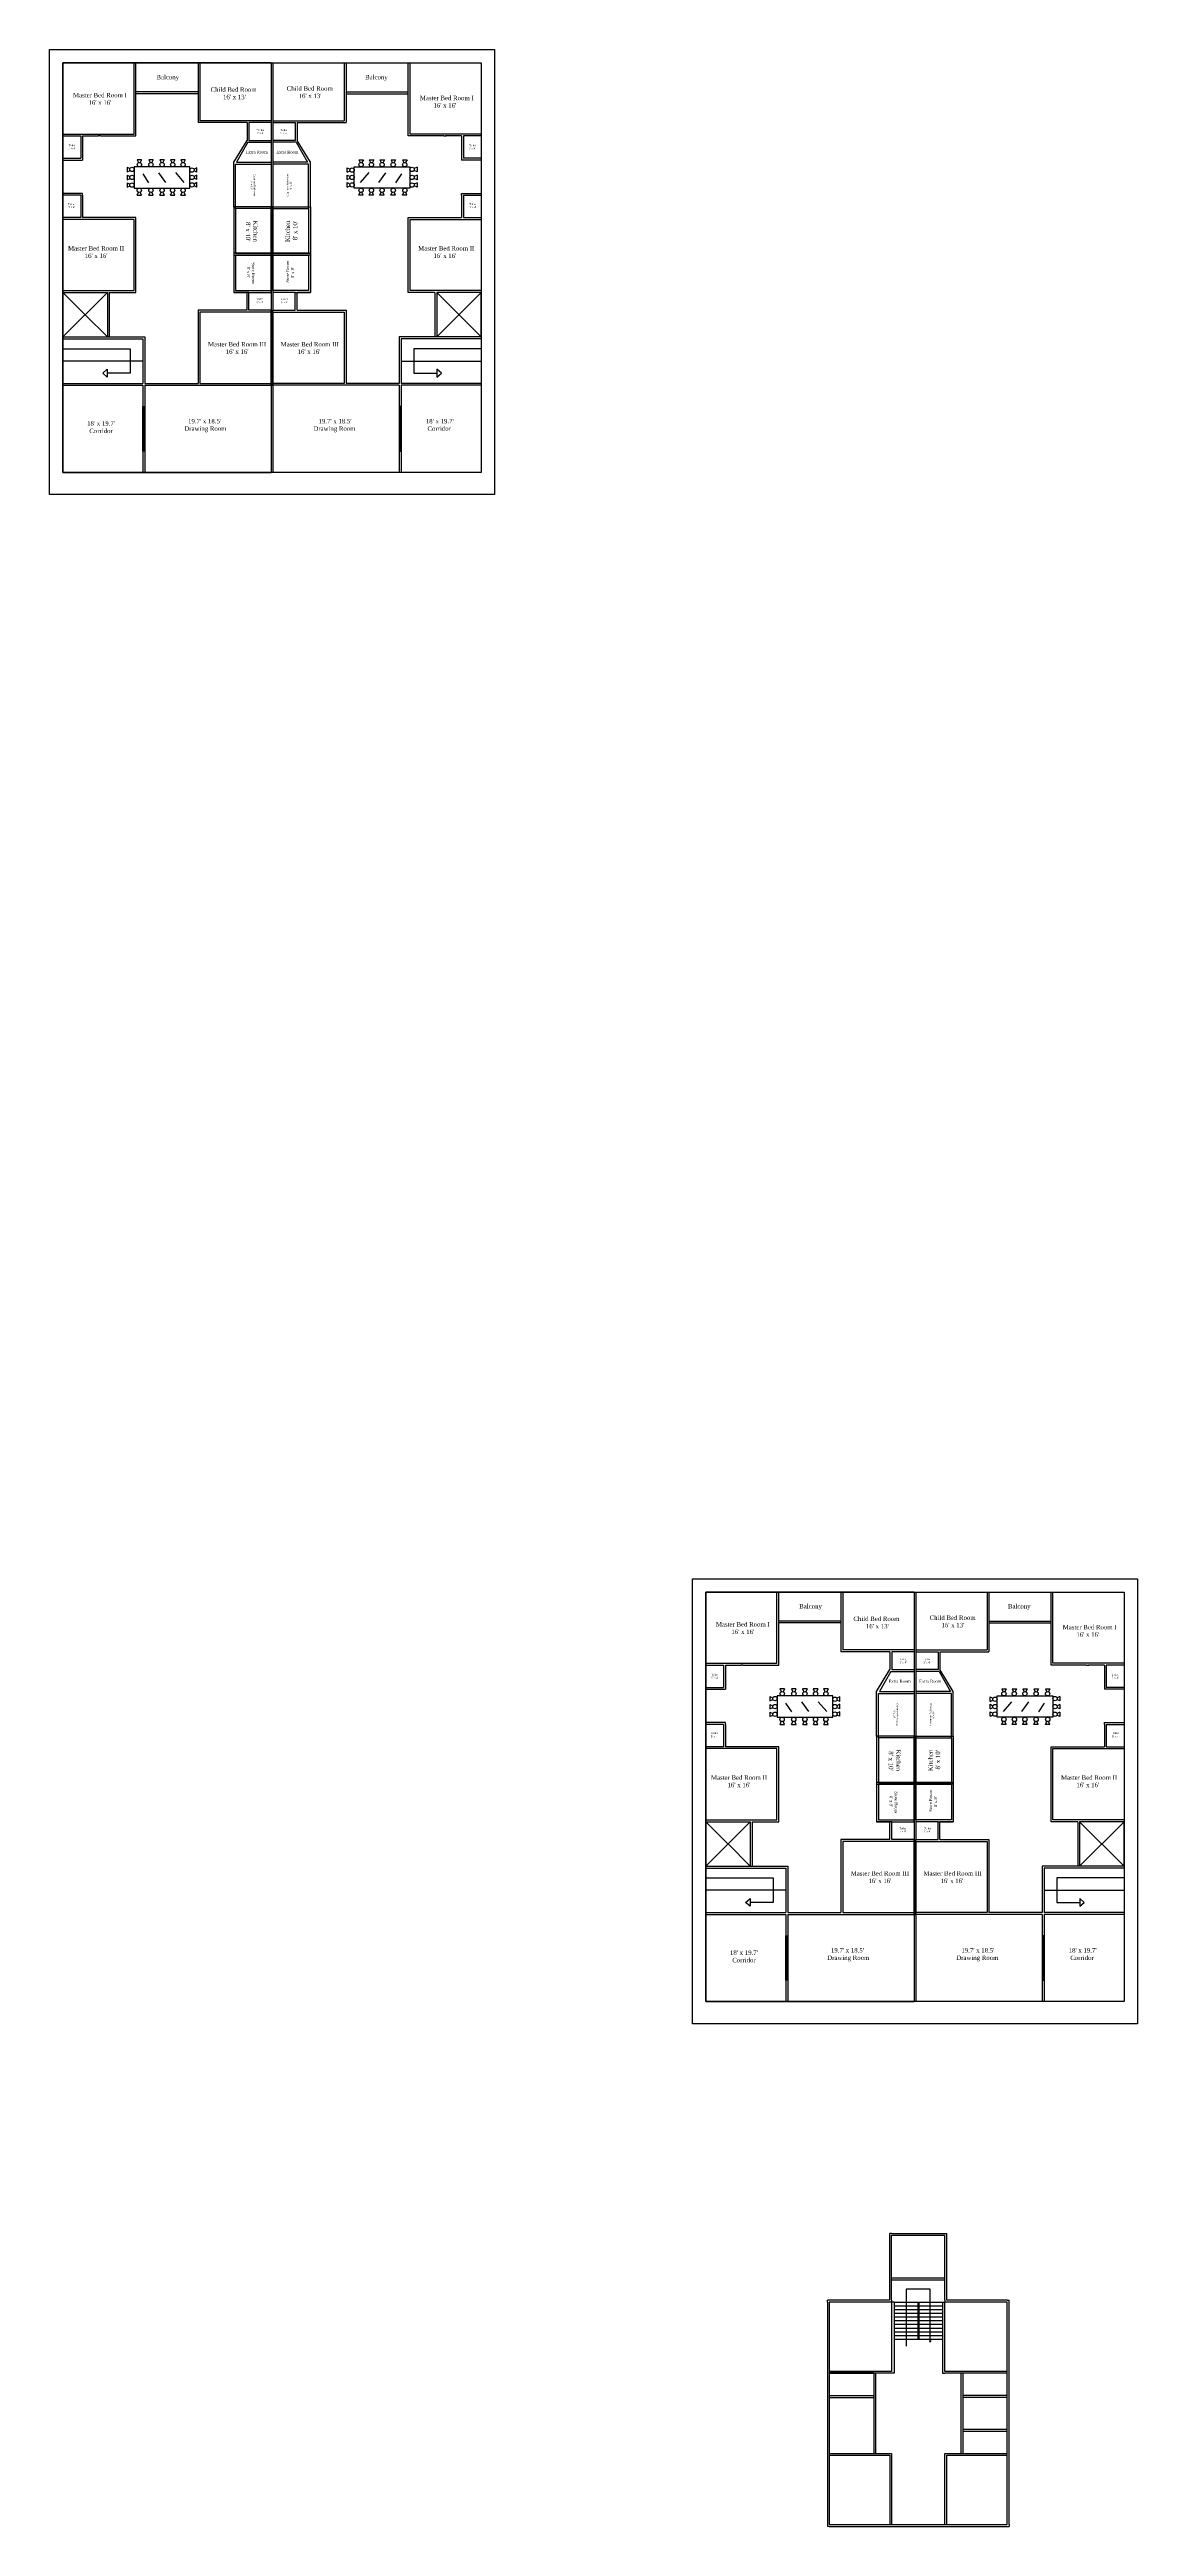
# Model space of a CAD drawing. Header units: inches. Extents: x -79350 to 491628, y -93215 to 155882.
# Drawn here: x 4606 to 7539, y -2578 to 4100 of the extents above; entities that cross this region are included whole.
import ezdxf

# ---------------------------------------------------------------- set-up
doc = ezdxf.new("R2010")
doc.units = ezdxf.units.IN
doc.header["$MEASUREMENT"] = 0
doc.layers.get('0').update_dxf_attribs({"lineweight": 30})
doc.styles.get("Standard").update_dxf_attribs({"font": 'times.ttf', "height": 12})

msp = doc.modelspace()

# ---------------------------------------------------------------- linework, layer by layer
for p, q in [((4605.8, 4099.72), (5805.8, 4099.72)), ((4605.8, 2899.72), (4605.8, 4099.72)), ((5805.8, 4099.72), (5805.8, 2899.72)), ((4641.8, 4063.72), (5769.8, 4063.72)), ((4641.8, 2959.72), (4641.8, 4063.72)), ((5203.3, 4063.72), (4641.8, 4063.72)), ((4641.8, 4063.72), (4641.8, 2959.72)), ((4641.8, 4063.72), (4641.8, 3871.72)), ((4833.8, 3871.72), (4833.8, 4063.72)), ((4838.8, 3866.72), (4838.8, 4063.72)), ((5006.3, 4063.72), (5006.3, 3902.72)), ((5011.3, 4063.72), (5011.3, 3907.72)), ((5203.3, 4063.72), (5203.3, 2959.72)), ((5203.3, 4063.72), (5203.3, 3550.72)), ((5208.3, 4063.72), (5208.3, 3550.72)), ((5400.3, 4063.72), (5400.3, 3907.72)), ((5405.3, 4063.72), (5405.3, 3902.72)), ((5572.8, 3866.72), (5572.8, 4063.72)), ((5577.8, 3871.72), (5577.8, 4063.72)), ((5769.8, 4063.72), (5769.8, 2959.72)), ((5769.8, 4063.72), (5769.8, 3871.72)), ((5006.3, 3985.72), (4838.8, 3985.72)), ((5006.3, 3980.72), (4838.8, 3980.72)), ((5405.3, 3985.72), (5572.8, 3985.72)), ((5405.3, 3980.72), (5572.8, 3980.72)), ((5138.3, 3902.72), (5006.3, 3902.72)), ((5203.3, 3907.72), (5011.3, 3907.72)), ((5138.3, 3902.72), (5138.3, 3854.72)), ((5138.3, 3902.72), (5138.3, 3854.72)), ((5203.3, 3902.72), (5143.3, 3902.72)), ((5143.3, 3902.72), (5143.3, 3854.72)), ((5208.3, 3907.72), (5400.3, 3907.72)), ((5208.3, 3902.72), (5268.3, 3902.72)), ((5268.3, 3902.72), (5268.3, 3854.72)), ((5273.3, 3902.72), (5405.3, 3902.72)), ((5273.3, 3902.72), (5273.3, 3854.72)), ((5273.3, 3902.72), (5273.3, 3854.72)), ((4641.8, 3871.72), (4833.8, 3871.72)), ((4641.8, 3866.72), (4689.8, 3866.72)), ((4641.8, 3806.72), (4689.8, 3806.72)), ((4689.8, 3866.72), (4689.8, 3806.72)), ((4694.8, 3866.72), (4694.8, 3801.72)), ((4694.8, 3866.72), (4737.8, 3866.72)), ((4742.8, 3866.72), (4736.8, 3866.72)), ((4742.8, 3866.72), (4838.8, 3866.72)), ((5102.3, 3795.72), (5138.3, 3854.72)), ((5140.49, 3849.72), (5110.11, 3795.72)), ((5140.49, 3849.72), (5203.3, 3849.72)), ((5143.3, 3854.72), (5203.3, 3854.72)), ((5268.3, 3854.72), (5208.3, 3854.72)), ((5271.11, 3849.72), (5208.3, 3849.72)), ((5271.11, 3849.72), (5301.49, 3795.72)), ((5309.3, 3795.72), (5273.3, 3854.72)), ((5668.8, 3866.72), (5572.8, 3866.72)), ((5769.8, 3871.72), (5577.8, 3871.72)), ((5668.8, 3866.72), (5674.8, 3866.72)), ((5716.8, 3866.72), (5673.8, 3866.72)), ((5716.8, 3866.72), (5716.8, 3801.72)), ((5721.8, 3866.72), (5721.8, 3806.72)), ((5769.8, 3866.72), (5721.8, 3866.72)), ((5769.8, 3806.72), (5721.8, 3806.72)), ((4641.8, 3801.72), (4694.8, 3801.72)), ((4814.94, 3782.16), (4814.94, 3770.23)), ((4814.94, 3782.16), (4822.71, 3778.79)), ((4814.94, 3770.23), (4822.79, 3773.94)), ((4814.94, 3760.63), (4814.94, 3748.71)), ((4814.94, 3760.63), (4822.71, 3757.27)), ((4814.94, 3748.71), (4822.79, 3752.42)), ((4814.94, 3740.16), (4814.94, 3728.23)), ((4814.94, 3740.16), (4822.71, 3736.8)), ((4853.85, 3802.73), (4841.92, 3802.73)), ((4841.92, 3802.73), (4845.63, 3794.87)), ((4853.85, 3802.73), (4850.48, 3794.95)), ((4856.96, 3764.67), (4872.88, 3740.63)), ((4885.01, 3802.73), (4873.09, 3802.73)), ((4873.09, 3802.73), (4876.8, 3794.87)), ((4885.01, 3802.73), (4881.65, 3794.95)), ((4899.78, 3767.5), (4918.54, 3741.69)), ((4914.84, 3802.73), (4902.91, 3802.73)), ((4902.91, 3802.73), (4906.63, 3794.87)), ((4914.84, 3802.73), (4911.48, 3794.95)), ((4943.63, 3802.73), (4931.71, 3802.73)), ((4931.71, 3802.73), (4935.42, 3794.87)), ((4943.63, 3802.73), (4940.27, 3794.95)), ((4945.08, 3768.21), (4968.08, 3741.69)), ((4971.63, 3802.67), (4959.71, 3802.67)), ((4959.71, 3802.67), (4963.42, 3794.81)), ((4971.63, 3802.67), (4968.27, 3794.89)), ((5003.34, 3781.04), (4995.48, 3777.33)), ((5003.34, 3761.16), (4995.48, 3757.44)), ((5003.34, 3740.89), (4995.48, 3737.18)), ((5003.34, 3769.11), (4995.56, 3772.48)), ((5003.34, 3749.23), (4995.56, 3752.59)), ((5003.34, 3769.11), (5003.34, 3781.04)), ((5003.34, 3749.23), (5003.34, 3761.16)), ((5003.34, 3728.97), (5003.34, 3740.89)), ((5102.3, 3675.72), (5102.3, 3795.72)), ((5107.3, 3790.72), (5203.3, 3790.72)), ((5107.3, 3670.72), (5107.3, 3790.72)), ((5110.11, 3795.72), (5203.3, 3795.72)), ((5301.49, 3795.72), (5208.3, 3795.72)), ((5304.3, 3790.72), (5208.3, 3790.72)), ((5304.3, 3670.72), (5304.3, 3790.72)), ((5309.3, 3675.72), (5309.3, 3795.72)), ((5408.26, 3769.11), (5408.26, 3781.04)), ((5408.26, 3781.04), (5416.11, 3777.33)), ((5408.26, 3769.11), (5416.03, 3772.48)), ((5408.26, 3749.23), (5408.26, 3761.16)), ((5408.26, 3761.16), (5416.11, 3757.44)), ((5408.26, 3749.23), (5416.03, 3752.59)), ((5408.26, 3728.97), (5408.26, 3740.89)), ((5408.26, 3740.89), (5416.11, 3737.18)), ((5439.96, 3802.67), (5451.89, 3802.67)), ((5439.96, 3802.67), (5443.33, 3794.89)), ((5466.52, 3768.21), (5443.51, 3741.69)), ((5451.89, 3802.67), (5448.18, 3794.81)), ((5467.96, 3802.73), (5479.89, 3802.73)), ((5467.96, 3802.73), (5471.33, 3794.95)), ((5479.89, 3802.73), (5476.18, 3794.87)), ((5511.82, 3767.5), (5493.06, 3741.69)), ((5496.75, 3802.73), (5508.68, 3802.73)), ((5496.75, 3802.73), (5500.12, 3794.95)), ((5508.68, 3802.73), (5504.97, 3794.87)), ((5526.58, 3802.73), (5538.51, 3802.73)), ((5526.58, 3802.73), (5529.95, 3794.95)), ((5538.51, 3802.73), (5534.8, 3794.87)), ((5554.64, 3764.67), (5538.71, 3740.63)), ((5557.75, 3802.73), (5569.68, 3802.73)), ((5557.75, 3802.73), (5561.12, 3794.95)), ((5569.68, 3802.73), (5565.97, 3794.87)), ((5596.66, 3770.23), (5588.8, 3773.94)), ((5596.66, 3748.71), (5588.8, 3752.42)), ((5596.66, 3782.16), (5588.88, 3778.79)), ((5596.66, 3760.63), (5588.88, 3757.27)), ((5596.66, 3740.16), (5588.88, 3736.8)), ((5596.66, 3782.16), (5596.66, 3770.23)), ((5596.66, 3760.63), (5596.66, 3748.71)), ((5596.66, 3740.16), (5596.66, 3728.23)), ((5769.8, 3801.72), (5716.8, 3801.72)), ((4689.8, 3711.72), (4641.8, 3711.72)), ((4689.8, 3706.72), (4641.8, 3706.72)), ((4694.8, 3711.72), (4689.8, 3711.72)), ((4689.8, 3706.72), (4689.8, 3646.72)), ((4694.8, 3706.72), (4694.8, 3711.72)), ((4694.8, 3706.72), (4694.8, 3646.72)), ((4814.94, 3728.23), (4822.79, 3731.95)), ((4842.06, 3707.13), (4845.43, 3714.91)), ((4842.06, 3707.13), (4853.99, 3707.13)), ((4853.99, 3707.13), (4850.28, 3714.99)), ((4873.41, 3707.13), (4876.78, 3714.91)), ((4873.41, 3707.13), (4885.34, 3707.13)), ((4885.34, 3707.13), (4881.63, 3714.99)), ((4903.44, 3707.13), (4906.8, 3714.91)), ((4903.44, 3707.13), (4915.36, 3707.13)), ((4915.36, 3707.13), (4911.65, 3714.99)), ((4932.04, 3707.13), (4935.4, 3714.91)), ((4932.04, 3707.13), (4943.96, 3707.13)), ((4943.96, 3707.13), (4940.25, 3714.99)), ((4960.05, 3707.13), (4963.42, 3714.91)), ((4960.05, 3707.13), (4971.98, 3707.13)), ((4971.98, 3707.13), (4968.27, 3714.99)), ((5003.34, 3728.97), (4995.56, 3732.33)), ((5408.26, 3728.97), (5416.03, 3732.33)), ((5439.62, 3707.13), (5443.33, 3714.99)), ((5451.55, 3707.13), (5439.62, 3707.13)), ((5451.55, 3707.13), (5448.18, 3714.91)), ((5467.63, 3707.13), (5471.34, 3714.99)), ((5479.56, 3707.13), (5467.63, 3707.13)), ((5479.56, 3707.13), (5476.19, 3714.91)), ((5496.23, 3707.13), (5499.94, 3714.99)), ((5508.16, 3707.13), (5496.23, 3707.13)), ((5508.16, 3707.13), (5504.79, 3714.91)), ((5526.25, 3707.13), (5529.96, 3714.99)), ((5538.18, 3707.13), (5526.25, 3707.13)), ((5538.18, 3707.13), (5534.81, 3714.91)), ((5557.61, 3707.13), (5561.32, 3714.99)), ((5569.53, 3707.13), (5557.61, 3707.13)), ((5569.53, 3707.13), (5566.17, 3714.91)), ((5596.66, 3728.23), (5588.8, 3731.95)), ((5716.8, 3706.72), (5716.8, 3711.72)), ((5716.8, 3711.72), (5721.8, 3711.72)), ((5716.8, 3706.72), (5716.8, 3646.72)), ((5721.8, 3711.72), (5769.8, 3711.72)), ((5721.8, 3706.72), (5721.8, 3646.72)), ((5721.8, 3706.72), (5769.8, 3706.72)), ((4689.8, 3646.72), (4641.8, 3646.72)), ((4737.8, 3646.72), (4694.8, 3646.72)), ((5673.8, 3646.72), (5716.8, 3646.72)), ((5721.8, 3646.72), (5769.8, 3646.72)), ((5203.3, 3545.72), (5203.3, 3449.72)), ((5208.3, 3545.72), (5208.3, 3449.72)), ((4641.8, 3449.72), (4766.8, 3449.72)), ((4641.8, 3324.72), (4641.8, 3444.72)), ((4641.8, 3444.72), (4761.8, 3444.72)), ((4761.8, 3444.72), (4641.8, 3324.72)), ((4641.8, 3444.72), (4694.8, 3391.72)), ((4761.8, 3444.72), (4761.8, 3324.72)), ((4766.8, 3444.72), (4766.8, 3324.72)), ((5138.3, 3444.72), (5102.3, 3444.72)), ((5138.3, 3449.72), (5203.3, 3449.72)), ((5138.3, 3396.72), (5138.3, 3444.72)), ((5143.3, 3444.72), (5138.3, 3444.72)), ((5143.3, 3396.72), (5143.3, 3444.72)), ((5143.3, 3444.72), (5203.3, 3444.72)), ((5203.3, 3449.72), (5203.3, 3442.72)), ((5203.3, 3444.72), (5203.3, 3396.72)), ((5273.3, 3449.72), (5208.3, 3449.72)), ((5208.3, 3449.72), (5208.3, 3442.72)), ((5208.3, 3444.72), (5208.3, 3396.72)), ((5268.3, 3444.72), (5208.3, 3444.72)), ((5268.3, 3396.72), (5268.3, 3444.72)), ((5268.3, 3444.72), (5273.3, 3444.72)), ((5273.3, 3396.72), (5273.3, 3444.72)), ((5273.3, 3444.72), (5309.3, 3444.72)), ((5769.8, 3449.72), (5644.8, 3449.72)), ((5644.8, 3444.72), (5644.8, 3324.72)), ((5769.8, 3444.72), (5649.8, 3444.72)), ((5649.8, 3444.72), (5649.8, 3324.72)), ((5649.8, 3444.72), (5769.8, 3324.72)), ((5769.8, 3444.72), (5716.8, 3391.72)), ((5769.8, 3324.72), (5769.8, 3444.72)), ((4694.8, 3391.72), (4705.55, 3380.97)), ((4701.8, 3384.72), (4761.8, 3324.72)), ((5138.3, 3396.72), (5136.3, 3396.72)), ((5203.3, 3391.72), (5203.3, 2959.72)), ((5208.3, 3391.72), (5208.3, 2959.72)), ((5273.3, 3396.72), (5275.3, 3396.72)), ((5709.8, 3384.72), (5649.8, 3324.72)), ((5716.8, 3391.72), (5706.05, 3380.97)), ((4641.8, 3324.72), (4862.8, 3324.72)), ((4641.8, 3319.72), (4857.8, 3319.72)), ((4641.8, 3293.22), (4823.3, 3293.22)), ((4823.3, 3293.22), (4823.3, 3282.72)), ((4823.3, 3282.72), (4823.3, 3227.22)), ((4857.8, 3319.72), (4857.8, 3199.72)), ((4862.8, 3324.72), (4862.8, 3199.72)), ((5548.8, 3324.72), (5548.8, 3199.72)), ((5769.8, 3324.72), (5548.8, 3324.72)), ((5553.8, 3319.72), (5553.8, 3199.72)), ((5769.8, 3319.72), (5553.8, 3319.72)), ((5769.8, 3293.22), (5588.3, 3293.22)), ((5588.3, 3293.22), (5588.3, 3282.72)), ((5588.3, 3282.72), (5588.3, 3227.22)), ((4857.8, 3259.72), (4641.8, 3259.72)), ((4749.3, 3227.22), (4761.3, 3237.72)), ((4761.3, 3216.72), (4749.3, 3227.22)), ((4761.3, 3237.72), (4761.3, 3216.72)), ((4823.3, 3227.22), (4761.3, 3227.22)), ((5553.8, 3259.72), (5769.8, 3259.72)), ((5588.3, 3227.22), (5650.3, 3227.22)), ((5662.3, 3227.22), (5650.3, 3237.72)), ((5650.3, 3237.72), (5650.3, 3216.72)), ((5650.3, 3216.72), (5662.3, 3227.22)), ((4641.8, 3199.72), (4857.8, 3199.72)), ((4641.8, 3194.72), (4857.8, 3194.72)), ((4857.8, 3194.72), (4857.8, 2959.72)), ((4862.8, 3199.72), (5006.3, 3199.72)), ((4862.8, 3194.72), (5203.3, 3194.72)), ((4862.8, 3194.72), (4862.8, 2959.72)), ((5011.3, 3199.72), (5203.3, 3199.72)), ((5400.3, 3199.72), (5208.3, 3199.72)), ((5548.8, 3194.72), (5208.3, 3194.72)), ((5548.8, 3199.72), (5405.3, 3199.72)), ((5548.8, 3194.72), (5548.8, 2959.72)), ((5769.8, 3199.72), (5553.8, 3199.72)), ((5769.8, 3194.72), (5553.8, 3194.72)), ((5553.8, 3194.72), (5553.8, 2959.72)), ((5769.8, 2959.72), (4641.8, 2959.72)), ((4641.8, 2959.72), (5203.3, 2959.72)), ((5805.8, 2899.72), (4605.8, 2899.72)), ((6339.15, -23.19), (7539.15, -23.19)), ((6339.15, -1223.19), (6339.15, -23.19)), ((6375.15, -59.19), (7503.15, -59.19)), ((6375.15, -1163.19), (6375.15, -59.19)), ((6936.65, -59.19), (6375.15, -59.19)), ((6375.15, -59.19), (6375.15, -1163.19)), ((6375.15, -59.19), (6375.15, -251.19)), ((6567.15, -251.19), (6567.15, -59.19)), ((6572.15, -256.19), (6572.15, -59.19)), ((6739.65, -59.19), (6739.65, -220.19)), ((6744.65, -59.19), (6744.65, -215.19)), ((6936.65, -59.19), (6936.65, -1163.19)), ((6936.65, -59.19), (6936.65, -572.19)), ((6941.65, -59.19), (6941.65, -572.19)), ((7133.65, -59.19), (7133.65, -215.19)), ((7138.65, -59.19), (7138.65, -220.19)), ((7306.15, -256.19), (7306.15, -59.19)), ((7311.15, -251.19), (7311.15, -59.19)), ((7503.15, -59.19), (7503.15, -1163.19)), ((7503.15, -59.19), (7503.15, -251.19)), ((7539.15, -23.19), (7539.15, -1223.19)), ((6739.65, -137.19), (6572.15, -137.19)), ((6739.65, -142.19), (6572.15, -142.19)), ((7138.65, -137.19), (7306.15, -137.19)), ((7138.65, -142.19), (7306.15, -142.19)), ((6375.15, -251.19), (6567.15, -251.19)), ((6375.15, -256.19), (6423.15, -256.19)), ((6423.15, -256.19), (6423.15, -316.19)), ((6428.15, -256.19), (6428.15, -321.19)), ((6428.15, -256.19), (6471.15, -256.19)), ((6476.15, -256.19), (6470.15, -256.19)), ((6476.15, -256.19), (6572.15, -256.19)), ((6871.65, -220.19), (6739.65, -220.19)), ((6936.65, -215.19), (6744.65, -215.19)), ((6871.65, -220.19), (6871.65, -268.19)), ((6871.65, -220.19), (6871.65, -268.19)), ((6936.65, -220.19), (6876.65, -220.19)), ((6876.65, -220.19), (6876.65, -268.19)), ((6941.65, -215.19), (7133.65, -215.19)), ((6941.65, -220.19), (7001.65, -220.19)), ((7001.65, -220.19), (7001.65, -268.19)), ((7006.65, -220.19), (7138.65, -220.19)), ((7006.65, -220.19), (7006.65, -268.19)), ((7006.65, -220.19), (7006.65, -268.19)), ((7402.15, -256.19), (7306.15, -256.19)), ((7503.15, -251.19), (7311.15, -251.19)), ((7402.15, -256.19), (7408.15, -256.19)), ((7450.15, -256.19), (7407.15, -256.19)), ((7450.15, -256.19), (7450.15, -321.19)), ((7455.15, -256.19), (7455.15, -316.19)), ((7503.15, -256.19), (7455.15, -256.19)), ((6375.15, -316.19), (6423.15, -316.19)), ((6375.15, -321.19), (6428.15, -321.19)), ((6587.2, -320.18), (6575.28, -320.18)), ((6575.28, -320.18), (6578.99, -328.04)), ((6587.2, -320.18), (6583.84, -327.96)), ((6618.37, -320.18), (6606.44, -320.18)), ((6606.44, -320.18), (6610.15, -328.04)), ((6618.37, -320.18), (6615, -327.96)), ((6648.2, -320.18), (6636.27, -320.18)), ((6636.27, -320.18), (6639.98, -328.04)), ((6648.2, -320.18), (6644.83, -327.96)), ((6676.99, -320.18), (6665.07, -320.18)), ((6665.07, -320.18), (6668.78, -328.04)), ((6676.99, -320.18), (6673.63, -327.96)), ((6704.99, -320.24), (6693.06, -320.24)), ((6693.06, -320.24), (6696.77, -328.1)), ((6704.99, -320.24), (6701.62, -328.02)), ((6835.65, -327.19), (6871.65, -268.19)), ((6835.65, -447.19), (6835.65, -327.19)), ((6840.65, -332.19), (6936.65, -332.19)), ((6840.65, -452.19), (6840.65, -332.19)), ((6873.84, -273.19), (6843.47, -327.19)), ((6843.47, -327.19), (6936.65, -327.19)), ((6873.84, -273.19), (6936.65, -273.19)), ((6876.65, -268.19), (6936.65, -268.19)), ((7001.65, -268.19), (6941.65, -268.19)), ((7004.47, -273.19), (6941.65, -273.19)), ((7034.84, -327.19), (6941.65, -327.19)), ((7037.65, -332.19), (6941.65, -332.19)), ((7004.47, -273.19), (7034.84, -327.19)), ((7042.65, -327.19), (7006.65, -268.19)), ((7037.65, -452.19), (7037.65, -332.19)), ((7042.65, -447.19), (7042.65, -327.19)), ((7173.32, -320.24), (7185.25, -320.24)), ((7173.32, -320.24), (7176.69, -328.02)), ((7185.25, -320.24), (7181.53, -328.1)), ((7201.32, -320.18), (7213.24, -320.18)), ((7201.32, -320.18), (7204.68, -327.96)), ((7213.24, -320.18), (7209.53, -328.04)), ((7230.11, -320.18), (7242.04, -320.18)), ((7230.11, -320.18), (7233.48, -327.96)), ((7242.04, -320.18), (7238.33, -328.04)), ((7259.94, -320.18), (7271.87, -320.18)), ((7259.94, -320.18), (7263.31, -327.96)), ((7271.87, -320.18), (7268.16, -328.04)), ((7291.11, -320.18), (7303.03, -320.18)), ((7291.11, -320.18), (7294.47, -327.96)), ((7303.03, -320.18), (7299.32, -328.04)), ((7503.15, -321.19), (7450.15, -321.19)), ((7503.15, -316.19), (7455.15, -316.19)), ((6548.3, -340.75), (6548.3, -352.68)), ((6548.3, -340.75), (6556.07, -344.12)), ((6548.3, -352.68), (6556.15, -348.97)), ((6548.3, -362.28), (6548.3, -374.2)), ((6548.3, -362.28), (6556.07, -365.64)), ((6548.3, -374.2), (6556.15, -370.49)), ((6548.3, -382.75), (6548.3, -394.68)), ((6548.3, -382.75), (6556.07, -386.11)), ((6548.3, -394.68), (6556.15, -390.96)), ((6590.32, -358.24), (6606.24, -382.28)), ((6633.14, -355.41), (6651.89, -381.22)), ((6678.44, -354.7), (6701.44, -381.22)), ((6736.69, -341.87), (6728.84, -345.58)), ((6736.69, -361.75), (6728.84, -365.47)), ((6736.69, -382.02), (6728.84, -385.73)), ((6736.69, -353.8), (6728.92, -350.43)), ((6736.69, -373.68), (6728.92, -370.32)), ((6736.69, -393.94), (6728.92, -390.58)), ((6736.69, -353.8), (6736.69, -341.87)), ((6736.69, -373.68), (6736.69, -361.75)), ((6736.69, -393.94), (6736.69, -382.02)), ((7141.61, -353.8), (7141.61, -341.87)), ((7141.61, -341.87), (7149.47, -345.58)), ((7141.61, -353.8), (7149.39, -350.43)), ((7141.61, -373.68), (7141.61, -361.75)), ((7141.61, -361.75), (7149.47, -365.47)), ((7141.61, -373.68), (7149.39, -370.32)), ((7141.61, -393.94), (7141.61, -382.02)), ((7141.61, -382.02), (7149.47, -385.73)), ((7141.61, -393.94), (7149.39, -390.58)), ((7199.87, -354.7), (7176.87, -381.22)), ((7245.17, -355.41), (7226.42, -381.22)), ((7287.99, -358.24), (7272.07, -382.28)), ((7330.01, -352.68), (7322.16, -348.97)), ((7330.01, -374.2), (7322.16, -370.49)), ((7330.01, -394.68), (7322.16, -390.96)), ((7330.01, -340.75), (7322.24, -344.12)), ((7330.01, -362.28), (7322.24, -365.64)), ((7330.01, -382.75), (7322.24, -386.11)), ((7330.01, -340.75), (7330.01, -352.68)), ((7330.01, -362.28), (7330.01, -374.2)), ((7330.01, -382.75), (7330.01, -394.68)), ((6423.15, -411.19), (6375.15, -411.19)), ((6423.15, -416.19), (6375.15, -416.19)), ((6428.15, -411.19), (6423.15, -411.19)), ((6423.15, -416.19), (6423.15, -476.19)), ((6428.15, -416.19), (6428.15, -411.19)), ((6428.15, -416.19), (6428.15, -476.19)), ((6575.42, -415.78), (6578.79, -408)), ((6575.42, -415.78), (6587.35, -415.78)), ((6587.35, -415.78), (6583.64, -407.92)), ((6606.77, -415.78), (6610.14, -408)), ((6606.77, -415.78), (6618.7, -415.78)), ((6618.7, -415.78), (6614.99, -407.92)), ((6636.79, -415.78), (6640.16, -408)), ((6636.79, -415.78), (6648.72, -415.78)), ((6648.72, -415.78), (6645.01, -407.92)), ((6665.39, -415.78), (6668.76, -408)), ((6665.39, -415.78), (6677.32, -415.78)), ((6677.32, -415.78), (6673.61, -407.92)), ((6693.41, -415.78), (6696.77, -408)), ((6693.41, -415.78), (6705.33, -415.78)), ((6705.33, -415.78), (6701.62, -407.92)), ((7172.98, -415.78), (7176.69, -407.92)), ((7184.9, -415.78), (7172.98, -415.78)), ((7184.9, -415.78), (7181.54, -408)), ((7200.99, -415.78), (7204.7, -407.92)), ((7212.91, -415.78), (7200.99, -415.78)), ((7212.91, -415.78), (7209.55, -408)), ((7229.59, -415.78), (7233.3, -407.92)), ((7241.52, -415.78), (7229.59, -415.78)), ((7241.52, -415.78), (7238.15, -408)), ((7259.61, -415.78), (7263.32, -407.92)), ((7271.54, -415.78), (7259.61, -415.78)), ((7271.54, -415.78), (7268.17, -408)), ((7290.96, -415.78), (7294.67, -407.92)), ((7302.89, -415.78), (7290.96, -415.78)), ((7302.89, -415.78), (7299.52, -408)), ((7450.15, -416.19), (7450.15, -411.19)), ((7450.15, -411.19), (7455.15, -411.19)), ((7450.15, -416.19), (7450.15, -476.19)), ((7455.15, -411.19), (7503.15, -411.19)), ((7455.15, -416.19), (7455.15, -476.19)), ((7455.15, -416.19), (7503.15, -416.19)), ((6423.15, -476.19), (6375.15, -476.19)), ((6471.15, -476.19), (6428.15, -476.19)), ((7407.15, -476.19), (7450.15, -476.19)), ((7455.15, -476.19), (7503.15, -476.19)), ((6936.65, -577.19), (6936.65, -673.19)), ((6941.65, -577.19), (6941.65, -673.19)), ((6375.15, -673.19), (6500.15, -673.19)), ((6375.15, -798.19), (6375.15, -678.19)), ((6375.15, -678.19), (6495.15, -678.19)), ((6495.15, -678.19), (6375.15, -798.19)), ((6375.15, -678.19), (6428.15, -731.19)), ((6428.15, -731.19), (6438.9, -741.94)), ((6495.15, -678.19), (6495.15, -798.19)), ((6500.15, -678.19), (6500.15, -798.19)), ((6871.65, -678.19), (6835.65, -678.19)), ((6871.65, -726.19), (6869.65, -726.19)), ((6871.65, -673.19), (6936.65, -673.19)), ((6871.65, -726.19), (6871.65, -678.19)), ((6876.65, -678.19), (6871.65, -678.19)), ((6876.65, -726.19), (6876.65, -678.19)), ((6876.65, -678.19), (6936.65, -678.19)), ((6936.65, -673.19), (6936.65, -680.19)), ((6936.65, -678.19), (6936.65, -726.19)), ((6936.65, -731.19), (6936.65, -1163.19)), ((7006.65, -673.19), (6941.65, -673.19)), ((6941.65, -673.19), (6941.65, -680.19)), ((6941.65, -678.19), (6941.65, -726.19)), ((7001.65, -678.19), (6941.65, -678.19)), ((6941.65, -731.19), (6941.65, -1163.19)), ((7001.65, -726.19), (7001.65, -678.19)), ((7001.65, -678.19), (7006.65, -678.19)), ((7006.65, -726.19), (7006.65, -678.19)), ((7006.65, -678.19), (7042.65, -678.19)), ((7006.65, -726.19), (7008.65, -726.19)), ((7503.15, -673.19), (7378.15, -673.19)), ((7378.15, -678.19), (7378.15, -798.19)), ((7503.15, -678.19), (7383.15, -678.19)), ((7383.15, -678.19), (7383.15, -798.19)), ((7383.15, -678.19), (7503.15, -798.19)), ((7450.15, -731.19), (7439.4, -741.94)), ((7503.15, -678.19), (7450.15, -731.19)), ((7503.15, -798.19), (7503.15, -678.19)), ((6375.15, -798.19), (6596.15, -798.19)), ((6435.15, -738.19), (6495.15, -798.19)), ((6596.15, -798.19), (6596.15, -923.19)), ((7282.15, -798.19), (7282.15, -923.19)), ((7503.15, -798.19), (7282.15, -798.19)), ((7443.15, -738.19), (7383.15, -798.19)), ((6375.15, -803.19), (6591.15, -803.19)), ((6375.15, -829.69), (6556.65, -829.69)), ((6591.15, -863.19), (6375.15, -863.19)), ((6556.65, -829.69), (6556.65, -840.19)), ((6556.65, -840.19), (6556.65, -895.69)), ((6591.15, -803.19), (6591.15, -923.19)), ((7287.15, -803.19), (7287.15, -923.19)), ((7503.15, -803.19), (7287.15, -803.19)), ((7287.15, -863.19), (7503.15, -863.19)), ((7503.15, -829.69), (7321.65, -829.69)), ((7321.65, -829.69), (7321.65, -840.19)), ((7321.65, -840.19), (7321.65, -895.69)), ((6375.15, -923.19), (6591.15, -923.19)), ((6375.15, -928.19), (6591.15, -928.19)), ((6482.65, -895.69), (6494.65, -885.19)), ((6494.65, -906.19), (6482.65, -895.69)), ((6494.65, -885.19), (6494.65, -906.19)), ((6556.65, -895.69), (6494.65, -895.69)), ((6591.15, -928.19), (6591.15, -1163.19)), ((6596.15, -923.19), (6739.65, -923.19)), ((6596.15, -928.19), (6936.65, -928.19)), ((6596.15, -928.19), (6596.15, -1163.19)), ((6744.65, -923.19), (6936.65, -923.19)), ((7133.65, -923.19), (6941.65, -923.19)), ((7282.15, -928.19), (6941.65, -928.19)), ((7282.15, -923.19), (7138.65, -923.19)), ((7282.15, -928.19), (7282.15, -1163.19)), ((7503.15, -923.19), (7287.15, -923.19)), ((7503.15, -928.19), (7287.15, -928.19)), ((7287.15, -928.19), (7287.15, -1163.19)), ((7321.65, -895.69), (7383.65, -895.69)), ((7395.65, -895.69), (7383.65, -885.19)), ((7383.65, -885.19), (7383.65, -906.19)), ((7383.65, -906.19), (7395.65, -895.69)), ((7503.15, -1163.19), (6375.15, -1163.19)), ((6375.15, -1163.19), (6936.65, -1163.19)), ((7539.15, -1223.19), (6339.15, -1223.19)), ((6871.17, -1793.37), (6871.17, -1788.37)), ((6876.17, -1788.37), (6871.17, -1788.37)), ((6871.17, -1968.37), (6871.17, -1793.37)), ((6876.17, -1788.37), (7020.17, -1788.37)), ((6876.17, -1968.37), (6876.17, -1793.37)), ((6876.17, -1793.37), (7020.17, -1793.37)), ((7020.17, -1788.37), (7025.17, -1788.37)), ((7020.17, -1968.37), (7020.17, -1793.37)), ((7025.17, -1793.37), (7025.17, -1788.37)), ((7025.17, -1968.37), (7025.17, -1793.37)), ((6876.17, -1908.37), (7020.17, -1908.37)), ((6876.17, -1913.37), (7020.17, -1913.37)), ((6708.17, -1968.37), (6703.17, -1968.37)), ((6703.17, -1973.37), (6703.17, -1968.37)), ((6703.17, -1973.37), (6703.17, -2573.37)), ((6871.17, -1968.37), (6708.17, -1968.37)), ((6876.17, -1973.37), (6708.17, -1973.37)), ((6708.17, -1973.37), (6708.17, -2573.37)), ((6876.17, -1968.37), (6876.17, -1973.37)), ((6876.17, -1973.37), (6876.17, -2160.37)), ((6883.17, -1973.37), (6876.17, -1973.37)), ((6883.17, -1973.37), (7013.17, -1973.37)), ((6883.17, -1973.37), (6883.17, -2117.37)), ((6883.17, -1983.37), (7013.17, -1983.37)), ((6883.17, -1993.37), (7013.17, -1993.37)), ((6883.17, -2003.37), (7013.17, -2003.37)), ((6980.26, -1938.45), (6915.78, -1938.45)), ((6915.78, -1938.45), (6915.78, -2092.61)), ((6946.67, -1973.37), (6946.67, -2073.37)), ((6949.67, -1973.37), (6949.67, -2073.37)), ((6980.26, -2078.34), (6980.26, -1938.45)), ((7013.17, -1973.37), (7013.17, -2117.37)), ((7013.17, -1973.37), (7020.17, -1973.37)), ((7020.17, -1968.37), (7020.17, -1973.37)), ((7020.17, -2160.37), (7020.17, -1973.37)), ((7188.17, -1973.37), (7020.17, -1973.37)), ((7188.17, -1968.37), (7025.17, -1968.37)), ((7188.17, -1968.37), (7193.17, -1968.37)), ((7188.17, -2573.37), (7188.17, -1973.37)), ((7193.17, -1973.37), (7193.17, -1968.37)), ((7193.17, -2573.37), (7193.17, -1973.37)), ((6883.17, -2013.37), (7013.17, -2013.37)), ((6883.17, -2023.37), (7013.17, -2023.37)), ((6883.17, -2033.37), (7013.17, -2033.37)), ((6883.17, -2043.37), (7013.17, -2043.37)), ((6883.17, -2053.37), (7013.17, -2053.37)), ((6883.17, -2063.37), (7013.17, -2063.37)), ((6883.17, -2073.37), (7013.17, -2073.37)), ((6883.17, -2117.37), (6883.17, -2165.37)), ((6978.23, -2078.34), (6982.27, -2078.34)), ((6978.23, -2078.34), (6980.26, -2081.77)), ((6982.27, -2078.34), (6980.26, -2081.77)), ((6980.26, -2081.77), (6980.26, -2081.77)), ((7013.17, -2117.37), (7013.17, -2165.37)), ((6876.17, -2160.37), (6708.17, -2160.37)), ((6708.17, -2160.37), (6828.17, -2160.37)), ((6876.17, -2165.37), (6708.17, -2165.37)), ((6708.17, -2165.37), (6828.17, -2165.37)), ((6828.17, -2165.37), (6828.17, -2381.37)), ((6833.17, -2165.37), (6833.17, -2381.37)), ((6883.17, -2165.37), (6876.17, -2165.37)), ((7013.17, -2165.37), (7020.17, -2165.37)), ((7188.17, -2160.37), (7020.17, -2160.37)), ((7188.17, -2165.37), (7020.17, -2165.37)), ((7063.17, -2165.37), (7063.17, -2381.37)), ((7188.17, -2165.37), (7068.17, -2165.37)), ((7068.17, -2165.37), (7068.17, -2381.37)), ((6708.17, -2225.37), (6828.17, -2225.37)), ((6708.17, -2230.37), (6828.17, -2230.37)), ((7188.17, -2225.37), (7068.17, -2225.37)), ((7188.17, -2230.37), (7068.17, -2230.37)), ((7068.17, -2316.37), (7188.17, -2316.37)), ((7068.17, -2321.37), (7188.17, -2321.37)), ((6708.17, -2381.37), (6876.17, -2381.37)), ((6708.17, -2386.37), (6871.17, -2386.37)), ((6871.17, -2386.37), (6871.17, -2573.37)), ((6876.17, -2381.37), (6876.17, -2573.37)), ((7020.17, -2381.37), (7188.17, -2381.37)), ((7020.17, -2573.37), (7020.17, -2381.37)), ((7025.17, -2386.37), (7188.17, -2386.37)), ((7025.17, -2573.37), (7025.17, -2386.37)), ((6703.17, -2573.37), (6703.17, -2578.37)), ((6708.17, -2578.37), (6703.17, -2578.37)), ((6708.17, -2573.37), (7188.17, -2573.37)), ((6708.17, -2578.37), (7188.17, -2578.37)), ((7188.17, -2578.37), (7193.17, -2578.37)), ((7193.17, -2573.37), (7193.17, -2578.37))]:
    msp.add_line(p, q)
at = {"color": 4}
for p, q in [((4857.8, 3017.22), (4857.8, 3137.22)), ((4857.8, 3137.22), (4862.8, 3137.22)), ((4857.8, 3077.22), (4862.8, 3077.22)), ((4860.3, 3137.22), (4860.3, 3017.22)), ((4862.8, 3137.22), (4862.8, 3017.22)), ((5548.8, 3137.22), (5548.8, 3017.22)), ((5553.8, 3137.22), (5548.8, 3137.22)), ((5553.8, 3077.22), (5548.8, 3077.22)), ((5551.3, 3137.22), (5551.3, 3017.22)), ((5553.8, 3017.22), (5553.8, 3137.22)), ((4862.8, 3017.22), (4857.8, 3017.22)), ((5548.8, 3017.22), (5553.8, 3017.22)), ((6591.15, -1105.69), (6591.15, -985.69)), ((6591.15, -985.69), (6596.15, -985.69)), ((6593.65, -985.69), (6593.65, -1105.69)), ((6596.15, -985.69), (6596.15, -1105.69)), ((7282.15, -985.69), (7282.15, -1105.69)), ((7287.15, -985.69), (7282.15, -985.69)), ((7284.65, -985.69), (7284.65, -1105.69)), ((7287.15, -1105.69), (7287.15, -985.69)), ((6591.15, -1045.69), (6596.15, -1045.69)), ((7287.15, -1045.69), (7282.15, -1045.69)), ((6596.15, -1105.69), (6591.15, -1105.69)), ((7282.15, -1105.69), (7287.15, -1105.69))]:
    msp.add_line(p, q, dxfattribs=at)
for points in [[(4984.28, 3783.67), (4834, 3783.67), (4834, 3726.19), (4984.28, 3726.19)], [(5427.31, 3783.67), (5577.6, 3783.67), (5577.6, 3726.19), (5427.31, 3726.19)], [(5102.3, 3675.72), (5102.3, 3545.72), (5208.3, 3545.72), (5208.3, 3675.72)], [(5309.3, 3675.72), (5309.3, 3545.72), (5203.3, 3545.72), (5203.3, 3675.72)], [(4833.8, 3641.72), (4641.8, 3641.72), (4641.8, 3449.72), (4833.8, 3449.72)], [(5107.3, 3670.72), (5107.3, 3550.72), (5203.3, 3550.72), (5203.3, 3670.72)], [(5304.3, 3670.72), (5304.3, 3550.72), (5208.3, 3550.72), (5208.3, 3670.72)], [(5577.8, 3641.72), (5769.8, 3641.72), (5769.8, 3449.72), (5577.8, 3449.72)], [(5203.3, 3545.72), (5107.3, 3545.72), (5107.3, 3449.72), (5203.3, 3449.72)], [(5208.3, 3545.72), (5304.3, 3545.72), (5304.3, 3449.72), (5208.3, 3449.72)], [(5203.3, 3391.72), (5011.3, 3391.72), (5011.3, 3199.72), (5203.3, 3199.72)], [(5208.3, 3391.72), (5400.3, 3391.72), (5400.3, 3199.72), (5208.3, 3199.72)], [(6717.64, -339.24), (6567.35, -339.24), (6567.35, -396.72), (6717.64, -396.72)], [(7160.67, -339.24), (7310.96, -339.24), (7310.96, -396.72), (7160.67, -396.72)], [(6835.65, -447.19), (6835.65, -577.19), (6941.65, -577.19), (6941.65, -447.19)], [(6840.65, -452.19), (6840.65, -572.19), (6936.65, -572.19), (6936.65, -452.19)], [(7042.65, -447.19), (7042.65, -577.19), (6936.65, -577.19), (6936.65, -447.19)], [(7037.65, -452.19), (7037.65, -572.19), (6941.65, -572.19), (6941.65, -452.19)], [(6567.15, -481.19), (6375.15, -481.19), (6375.15, -673.19), (6567.15, -673.19)], [(7311.15, -481.19), (7503.15, -481.19), (7503.15, -673.19), (7311.15, -673.19)], [(6936.65, -577.19), (6840.65, -577.19), (6840.65, -673.19), (6936.65, -673.19)], [(6941.65, -577.19), (7037.65, -577.19), (7037.65, -673.19), (6941.65, -673.19)], [(6936.65, -731.19), (6744.65, -731.19), (6744.65, -923.19), (6936.65, -923.19)], [(6941.65, -731.19), (7133.65, -731.19), (7133.65, -923.19), (6941.65, -923.19)]]:
    msp.add_lwpolyline(points, close=True)
for points in [[(4689.8, 3646.72), (4641.8, 3646.72)], [(4766.8, 3444.72), (4838.8, 3444.72), (4838.8, 3646.72), (4694.8, 3646.72)], [(5644.8, 3444.72), (5572.8, 3444.72), (5572.8, 3646.72), (5716.8, 3646.72)], [(5721.8, 3646.72), (5769.8, 3646.72)], [(5203.3, 3550.72), (5102.3, 3550.72), (5102.3, 3444.72), (5138.3, 3444.72)], [(5203.3, 3444.72), (5203.3, 3550.72)], [(5208.3, 3550.72), (5309.3, 3550.72), (5309.3, 3444.72), (5273.3, 3444.72)], [(4641.8, 3444.72), (4761.8, 3444.72)], [(5143.3, 3444.72), (5203.3, 3444.72)], [(5268.3, 3444.72), (5208.3, 3444.72)], [(5769.8, 3444.72), (5649.8, 3444.72)], [(5138.3, 3396.72), (5006.3, 3396.72), (5006.3, 3199.72)], [(5006.3, 3194.72), (5208.3, 3194.72), (5208.3, 3396.72)], [(5203.3, 3396.72), (5143.3, 3396.72)], [(5405.3, 3194.72), (5203.3, 3194.72), (5203.3, 3396.72)], [(5208.3, 3396.72), (5268.3, 3396.72)], [(5273.3, 3396.72), (5405.3, 3396.72), (5405.3, 3199.72)], [(6423.15, -476.19), (6375.15, -476.19)], [(6500.15, -678.19), (6572.15, -678.19), (6572.15, -476.19), (6428.15, -476.19)], [(7378.15, -678.19), (7306.15, -678.19), (7306.15, -476.19), (7450.15, -476.19)], [(7455.15, -476.19), (7503.15, -476.19)], [(6936.65, -572.19), (6835.65, -572.19), (6835.65, -678.19), (6871.65, -678.19)], [(6936.65, -678.19), (6936.65, -572.19)], [(6941.65, -572.19), (7042.65, -572.19), (7042.65, -678.19), (7006.65, -678.19)], [(6375.15, -678.19), (6495.15, -678.19)], [(6871.65, -726.19), (6739.65, -726.19), (6739.65, -923.19)], [(6739.65, -928.19), (6941.65, -928.19), (6941.65, -726.19)], [(6876.65, -678.19), (6936.65, -678.19)], [(6936.65, -726.19), (6876.65, -726.19)], [(7138.65, -928.19), (6936.65, -928.19), (6936.65, -726.19)], [(7001.65, -678.19), (6941.65, -678.19)], [(6941.65, -726.19), (7001.65, -726.19)], [(7006.65, -726.19), (7138.65, -726.19), (7138.65, -923.19)], [(7503.15, -678.19), (7383.15, -678.19)]]:
    msp.add_lwpolyline(points)
for centre in [(4828.11, 3776.45), (4828.11, 3754.93), (4828.11, 3734.46), (4848.14, 3789.56), (4879.31, 3789.56), (4909.14, 3789.56), (4937.93, 3789.56), (4965.93, 3789.49), (4990.16, 3774.81), (4990.16, 3754.93), (4990.16, 3734.67), (5421.43, 3774.81), (5421.43, 3754.93), (5421.43, 3734.67), (5445.67, 3789.49), (5473.66, 3789.56), (5502.46, 3789.56), (5532.29, 3789.56), (5563.45, 3789.56), (5583.48, 3776.45), (5583.48, 3754.93), (5583.48, 3734.46), (4847.77, 3720.31), (4879.12, 3720.31), (4909.14, 3720.31), (4937.74, 3720.31), (4965.75, 3720.31), (5445.84, 3720.31), (5473.86, 3720.31), (5502.46, 3720.31), (5532.48, 3720.31), (5563.83, 3720.31), (6581.5, -333.35), (6612.67, -333.35), (6642.5, -333.35), (6671.29, -333.35), (6699.29, -333.42), (7179.02, -333.42), (7207.02, -333.35), (7235.81, -333.35), (7265.64, -333.35), (7296.81, -333.35), (6561.47, -346.46), (6561.47, -367.98), (6561.47, -388.45), (6581.12, -402.6), (6612.47, -402.6), (6642.5, -402.6), (6671.1, -402.6), (6699.11, -402.6), (6723.52, -348.1), (6723.52, -367.98), (6723.52, -388.24), (7154.79, -348.1), (7154.79, -367.98), (7154.79, -388.24), (7179.2, -402.6), (7207.21, -402.6), (7235.81, -402.6), (7265.83, -402.6), (7297.19, -402.6), (7316.84, -346.46), (7316.84, -367.98), (7316.84, -388.45)]:
    msp.add_circle(centre, 5.88)

# ---------------------------------------------------------------- texts
for s, width, heights, insert, char_height, attachment_point in [('Balcony', 90.6812, [0], (4955.02, 4031.36), 12, 3), ('Balcony', 90.6812, [0], (5456.57, 4031.36), 12, 1), ("\\pxqc;Master Bed Room I^J16' x 16'", 211.1899, [64.15], (4847.31, 3982.75), 12, 3), ("\\pxqc;Child Bed Room^J 16' x 13'", 152.1194, [46.88], (5178.12, 3997.79), 12, 3), ("Child Bed Room^J       16' x 13'", 152.1194, [46.88], (5245.3, 4000.72), 12, 1), ("Master Bed Room I^J        16' x 16'", 160.9656, [60.95], (5604.3, 3975.22), 12, 1), ("Toilet^J5' x 4'", 84, [0], (5182.8, 3885.22), 5, 3), ("Toilet^J5' x 4'", 84, [0], (5228.8, 3885.22), 5, 1), ("Toilet^J5' x 4'", 84, [0], (4675.3, 3843.77), 5, 3), ('Extra Room', 99.3556, [0], (5194.28, 3827.31), 8, 3), ('Extra Room', 99.3556, [0], (5217.32, 3827.31), 8, 1), ("Toilet^J5' x 4'", 84, [0], (5736.3, 3843.77), 5, 1), ("Toilet^J5' x 4'", 84, [0], (4673.8, 3685.77), 5, 3), ("Toilet^J5' x 4'", 84, [0], (5737.8, 3685.77), 5, 1), ("\\pxqc;Master Bed Room II\\P16' x 16'", 160.9656, [60.95], (4811.8, 3569.73), 12, 3), ("Master Bed Room II^J         16' x 16'", 160.9656, [60.95], (5599.8, 3569.73), 12, 1), ("Toilet^J5' x 4'", 84, [0], (5181.8, 3429.27), 5, 3), ("Toilet^J5' x 4'", 84, [0], (5229.8, 3429.27), 5, 1), ("\\pxqc;Master Bed Room III^J16' x 16'", 160.9656, [60.95], (5191.9, 3311.23), 12, 3), ("Master Bed Room III^J          16' x 16'", 160.9656, [60.95], (5228.8, 3311.23), 12, 1), ("\\pxqc;18' x 19.7'\\PCorridor", 124.5, [0], (4807.02, 3097.61), 12, 3), ("\\pxqc; 19.7' x 18.5'^J  Drawing Room", 145.5, [0], (5094.3, 3103.85), 12, 3), ("   19.7' x 18.5'^JDrawing Room", 145.5, [0], (5317.3, 3103.85), 12, 1), ("18' x 19.7'^J Corridor", 124.5, [0], (5620.3, 3103.79), 12, 1), ('Balcony', 90.6812, [0], (6688.38, -91.55), 12, 3), ("\\pxqc;Child Bed Room^J 16' x 13'", 152.1194, [46.88], (6911.48, -125.12), 12, 3), ("Child Bed Room^J       16' x 13'", 152.1194, [46.88], (6978.65, -122.19), 12, 1), ('Balcony', 90.6812, [0], (7189.93, -91.55), 12, 1), ("\\pxqc;Master Bed Room I^J16' x 16'", 211.1899, [64.15], (6580.67, -140.16), 12, 3), ("Master Bed Room I^J        16' x 16'", 160.9656, [60.95], (7337.65, -147.69), 12, 1), ("Toilet^J5' x 4'", 84, [0], (6916.15, -237.69), 5, 3), ("Toilet^J5' x 4'", 84, [0], (6962.15, -237.69), 5, 1), ("Toilet^J5' x 4'", 84, [0], (6408.65, -279.14), 5, 3), ('Extra Room', 99.3556, [0], (6927.64, -295.6), 8, 3), ('Extra Room', 99.3556, [0], (6950.67, -295.6), 8, 1), ("Toilet^J5' x 4'", 84, [0], (7469.65, -279.14), 5, 1), ("Toilet^J5' x 4'", 84, [0], (6407.15, -437.14), 5, 3), ("Toilet^J5' x 4'", 84, [0], (7471.15, -437.14), 5, 1), ("\\pxqc;Master Bed Room II\\P16' x 16'", 160.9656, [60.95], (6545.15, -553.18), 12, 3), ("Master Bed Room II^J         16' x 16'", 160.9656, [60.95], (7333.15, -553.18), 12, 1), ("Toilet^J5' x 4'", 84, [0], (6915.15, -693.64), 5, 3), ("Toilet^J5' x 4'", 84, [0], (6963.15, -693.64), 5, 1), ("\\pxqc;Master Bed Room III^J16' x 16'", 160.9656, [60.95], (6925.25, -811.68), 12, 3), ("Master Bed Room III^J          16' x 16'", 160.9656, [60.95], (6962.15, -811.68), 12, 1), ("\\pxqc;18' x 19.7'\\PCorridor", 124.5, [0], (6540.38, -1025.3), 12, 3), ("\\pxqc; 19.7' x 18.5'^J  Drawing Room", 145.5, [0], (6827.65, -1019.06), 12, 3), ("   19.7' x 18.5'^JDrawing Room", 145.5, [0], (7050.65, -1019.06), 12, 1), ("18' x 19.7'^J Corridor", 124.5, [0], (7353.65, -1019.12), 12, 1)]:
    msp.add_mtext_dynamic_manual_height_columns(s, width=width, gutter_width=60, heights=heights, dxfattribs=dict(insert=insert, char_height=char_height, attachment_point=attachment_point))
for s, width, heights, insert, char_height, attachment_point, rotation in [("\\pxqc;Common Bathroom^J8' x 10'", 158.4503, [41.12], (5160.53, 3654.33), 5, 3, 269.482473), ("Common Bathroom^J          8' x 10'", 158.4503, [41.12], (5245.22, 3703.48), 5, 1, 90.517527), ("Kitchen^J 8' x 10'", 67, [0], (5135.08, 3639.17), 12, 7, 270), ("Kitchen^J 8' x 10'", 67, [0], (5241.8, 3580.72), 12, 1, 90), ("Store Room^J    8' x 8'", 115.1203, [38.69], (5137.8, 3526.34), 8, 7, 270), ("Store Room^J    8' x 8'", 115.1203, [38.69], (5243.75, 3471.51), 8, 1, 90), ("\\pxqc;Common Bathroom^J8' x 10'", 158.4503, [41.12], (6893.89, -468.58), 5, 3, 269.482473), ("Common Bathroom^J          8' x 10'", 158.4503, [41.12], (6978.58, -419.44), 5, 1, 90.517527), ("Kitchen^J 8' x 10'", 67, [0], (6868.44, -483.74), 12, 7, 270), ("Kitchen^J 8' x 10'", 67, [0], (6975.15, -542.19), 12, 1, 90), ("Store Room^J    8' x 8'", 115.1203, [38.69], (6871.16, -596.57), 8, 7, 270), ("Store Room^J    8' x 8'", 115.1203, [38.69], (6977.11, -651.4), 8, 1, 90)]:
    msp.add_mtext_dynamic_manual_height_columns(s, width=width, gutter_width=60, heights=heights, dxfattribs=dict(insert=insert, char_height=char_height, attachment_point=attachment_point, rotation=rotation))

doc.saveas('drawing.dxf')
